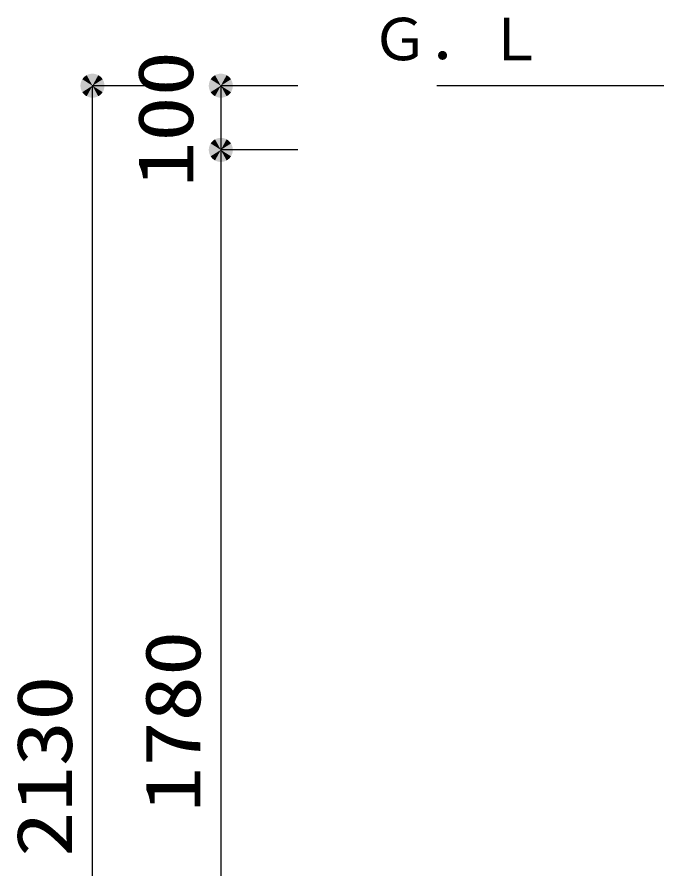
# Model space of a CAD drawing. Units: millimetres, scale not verified. Extents: x -22990 to 8910, y -6308 to 6308.
# Drawn here: x -608 to 389, y 170 to 1497 of the extents above; entities that cross this region are included whole.
import ezdxf
from ezdxf.enums import TextEntityAlignment as Align

# ---------------------------------------------------------------- set-up
doc = ezdxf.new("R2010")
doc.units = ezdxf.units.MM
doc.header["$LTSCALE"] = 30
for name, color, linetype, lineweight in [('0-3_機器', 3, 'Continuous', 25), ('0-5_躯体', 4, 'Continuous', 25), ('0-F_00クル-フ-6寸法', 132, 'Continuous', 25)]:
    doc.layers.add(name, color=color, linetype=linetype, lineweight=lineweight)
doc.styles.add('ＭＳ ゴシック', font='')
doc.styles.get('ＭＳ ゴシック').set_extended_font_data('MS Gothic')

msp = doc.modelspace()

# ---------------------------------------------------------------- linework, layer by layer
at = {"layer": '0-3_機器', "color": 2}
msp.add_line((476.9, 1390.39), (46.3, 1390.39), dxfattribs=at)
at = {"layer": '0-F_00クル-フ-6寸法', "color": 4}
for p, q in [((-370.32, 1390.39), (-490.32, 1390.39)), ((-490.32, -739.61), (-490.32, 1390.39)), ((-170.32, 1390.39), (-290.32, 1390.39)), ((-290.32, 1390.39), (-290.32, 1290.39)), ((-170.32, 1290.39), (-290.32, 1290.39)), ((-170.32, 1290.39), (-290.32, 1290.39)), ((-290.32, 1290.39), (-290.32, -489.61))]:
    msp.add_line(p, q, dxfattribs=at)
at = {"layer": '0-F_00クル-フ-6寸法'}
for points in [[(-490.32, 1390.39), (-499.35, 1406.82), (-497.22, 1407.83)], [(-490.32, 1390.39), (-497.22, 1407.83), (-494.98, 1408.55)], [(-490.32, 1390.39), (-494.98, 1408.55), (-492.67, 1408.99)], [(-490.32, 1390.39), (-492.67, 1408.99), (-490.32, 1409.14)], [(-490.32, 1390.39), (-490.32, 1409.14), (-487.97, 1408.99)], [(-490.32, 1390.39), (-487.97, 1408.99), (-485.65, 1408.55)], [(-490.32, 1390.39), (-485.65, 1408.55), (-483.42, 1407.83)], [(-490.32, 1390.39), (-483.42, 1407.83), (-481.28, 1406.82)], [(-290.32, 1390.39), (-299.35, 1406.82), (-297.22, 1407.83)], [(-290.32, 1390.39), (-297.22, 1407.83), (-294.98, 1408.55)], [(-290.32, 1390.39), (-294.98, 1408.55), (-292.67, 1408.99)], [(-290.32, 1390.39), (-292.67, 1408.99), (-290.32, 1409.14)], [(-290.32, 1390.39), (-290.32, 1409.14), (-287.97, 1408.99)], [(-290.32, 1390.39), (-287.97, 1408.99), (-285.65, 1408.55)], [(-290.32, 1390.39), (-285.65, 1408.55), (-283.42, 1407.83)], [(-290.32, 1390.39), (-283.42, 1407.83), (-281.28, 1406.82)], [(-490.32, 1390.39), (-508.74, 1393.91), (-508.15, 1396.19)], [(-490.32, 1390.39), (-508.15, 1396.19), (-507.28, 1398.38)], [(-490.32, 1390.39), (-507.28, 1398.38), (-506.15, 1400.44)], [(-490.32, 1390.39), (-506.15, 1400.44), (-504.76, 1402.34)], [(-490.32, 1390.39), (-504.76, 1402.34), (-503.15, 1404.06)], [(-490.32, 1390.39), (-503.15, 1404.06), (-501.34, 1405.56)], [(-490.32, 1390.39), (-501.34, 1405.56), (-499.35, 1406.82)], [(-490.32, 1390.39), (-481.28, 1406.82), (-479.3, 1405.56)], [(-490.32, 1390.39), (-479.3, 1405.56), (-477.48, 1404.06)], [(-490.32, 1390.39), (-477.48, 1404.06), (-475.87, 1402.34)], [(-490.32, 1390.39), (-475.87, 1402.34), (-474.49, 1400.44)], [(-490.32, 1390.39), (-474.49, 1400.44), (-473.35, 1398.38)], [(-490.32, 1390.39), (-473.35, 1398.38), (-472.49, 1396.19)], [(-490.32, 1390.39), (-472.49, 1396.19), (-471.9, 1393.91)], [(-290.32, 1390.39), (-308.74, 1393.91), (-308.15, 1396.19)], [(-290.32, 1390.39), (-308.15, 1396.19), (-307.28, 1398.38)], [(-290.32, 1390.39), (-307.28, 1398.38), (-306.15, 1400.44)], [(-290.32, 1390.39), (-306.15, 1400.44), (-304.76, 1402.34)], [(-290.32, 1390.39), (-304.76, 1402.34), (-303.15, 1404.06)], [(-290.32, 1390.39), (-303.15, 1404.06), (-301.34, 1405.56)], [(-290.32, 1390.39), (-301.34, 1405.56), (-299.35, 1406.82)], [(-290.32, 1390.39), (-281.28, 1406.82), (-279.3, 1405.56)], [(-290.32, 1390.39), (-279.3, 1405.56), (-277.48, 1404.06)], [(-290.32, 1390.39), (-277.48, 1404.06), (-275.87, 1402.34)], [(-290.32, 1390.39), (-275.87, 1402.34), (-274.49, 1400.44)], [(-290.32, 1390.39), (-274.49, 1400.44), (-273.35, 1398.38)], [(-290.32, 1390.39), (-273.35, 1398.38), (-272.49, 1396.19)], [(-290.32, 1390.39), (-272.49, 1396.19), (-271.9, 1393.91)], [(-490.32, 1390.39), (-509.03, 1391.57), (-508.74, 1393.91)], [(-490.32, 1390.39), (-509.03, 1389.22), (-509.03, 1391.57)], [(-490.32, 1390.39), (-508.74, 1386.88), (-509.03, 1389.22)], [(-490.32, 1390.39), (-508.15, 1384.6), (-508.74, 1386.88)], [(-490.32, 1390.39), (-507.28, 1382.41), (-508.15, 1384.6)], [(-490.32, 1390.39), (-506.15, 1380.35), (-507.28, 1382.41)], [(-490.32, 1390.39), (-504.76, 1378.44), (-506.15, 1380.35)], [(-490.32, 1390.39), (-503.15, 1376.72), (-504.76, 1378.44)], [(-490.32, 1390.39), (-501.34, 1375.22), (-503.15, 1376.72)], [(-490.32, 1390.39), (-499.35, 1373.96), (-501.34, 1375.22)], [(-490.32, 1390.39), (-497.22, 1372.96), (-499.35, 1373.96)], [(-490.32, 1390.39), (-494.98, 1372.23), (-497.22, 1372.96)], [(-490.32, 1390.39), (-492.67, 1371.79), (-494.98, 1372.23)], [(-490.32, 1390.39), (-490.32, 1371.64), (-492.67, 1371.79)], [(-490.32, 1390.39), (-471.9, 1393.91), (-471.6, 1391.57)], [(-490.32, 1390.39), (-471.6, 1391.57), (-471.6, 1389.22)], [(-490.32, 1390.39), (-487.97, 1371.79), (-490.32, 1371.64)], [(-490.32, 1390.39), (-485.65, 1372.23), (-487.97, 1371.79)], [(-490.32, 1390.39), (-483.42, 1372.96), (-485.65, 1372.23)], [(-490.32, 1390.39), (-481.28, 1373.96), (-483.42, 1372.96)], [(-490.32, 1390.39), (-479.3, 1375.22), (-481.28, 1373.96)], [(-490.32, 1390.39), (-477.48, 1376.72), (-479.3, 1375.22)], [(-490.32, 1390.39), (-475.87, 1378.44), (-477.48, 1376.72)], [(-490.32, 1390.39), (-474.49, 1380.35), (-475.87, 1378.44)], [(-490.32, 1390.39), (-473.35, 1382.41), (-474.49, 1380.35)], [(-490.32, 1390.39), (-472.49, 1384.6), (-473.35, 1382.41)], [(-490.32, 1390.39), (-471.9, 1386.88), (-472.49, 1384.6)], [(-490.32, 1390.39), (-471.6, 1389.22), (-471.9, 1386.88)], [(-290.32, 1390.39), (-309.03, 1391.57), (-308.74, 1393.91)], [(-290.32, 1390.39), (-309.03, 1389.22), (-309.03, 1391.57)], [(-290.32, 1390.39), (-308.74, 1386.88), (-309.03, 1389.22)], [(-290.32, 1390.39), (-308.15, 1384.6), (-308.74, 1386.88)], [(-290.32, 1390.39), (-307.28, 1382.41), (-308.15, 1384.6)], [(-290.32, 1390.39), (-306.15, 1380.35), (-307.28, 1382.41)], [(-290.32, 1390.39), (-304.76, 1378.44), (-306.15, 1380.35)], [(-290.32, 1390.39), (-303.15, 1376.72), (-304.76, 1378.44)], [(-290.32, 1390.39), (-301.34, 1375.22), (-303.15, 1376.72)], [(-290.32, 1390.39), (-299.35, 1373.96), (-301.34, 1375.22)], [(-290.32, 1390.39), (-297.22, 1372.96), (-299.35, 1373.96)], [(-290.32, 1390.39), (-294.98, 1372.23), (-297.22, 1372.96)], [(-290.32, 1390.39), (-292.67, 1371.79), (-294.98, 1372.23)], [(-290.32, 1390.39), (-290.32, 1371.64), (-292.67, 1371.79)], [(-290.32, 1390.39), (-271.9, 1393.91), (-271.6, 1391.57)], [(-290.32, 1390.39), (-271.6, 1391.57), (-271.6, 1389.22)], [(-290.32, 1390.39), (-287.97, 1371.79), (-290.32, 1371.64)], [(-290.32, 1390.39), (-285.65, 1372.23), (-287.97, 1371.79)], [(-290.32, 1390.39), (-283.42, 1372.96), (-285.65, 1372.23)], [(-290.32, 1390.39), (-281.28, 1373.96), (-283.42, 1372.96)], [(-290.32, 1390.39), (-279.3, 1375.22), (-281.28, 1373.96)], [(-290.32, 1390.39), (-277.48, 1376.72), (-279.3, 1375.22)], [(-290.32, 1390.39), (-275.87, 1378.44), (-277.48, 1376.72)], [(-290.32, 1390.39), (-274.49, 1380.35), (-275.87, 1378.44)], [(-290.32, 1390.39), (-273.35, 1382.41), (-274.49, 1380.35)], [(-290.32, 1390.39), (-272.49, 1384.6), (-273.35, 1382.41)], [(-290.32, 1390.39), (-271.9, 1386.88), (-272.49, 1384.6)], [(-290.32, 1390.39), (-271.6, 1389.22), (-271.9, 1386.88)], [(-290.32, 1290.39), (-306.15, 1300.44), (-304.76, 1302.34)], [(-290.32, 1290.39), (-306.15, 1300.44), (-304.76, 1302.34)], [(-290.32, 1290.39), (-304.76, 1302.34), (-303.15, 1304.06)], [(-290.32, 1290.39), (-304.76, 1302.34), (-303.15, 1304.06)], [(-290.32, 1290.39), (-303.15, 1304.06), (-301.34, 1305.56)], [(-290.32, 1290.39), (-303.15, 1304.06), (-301.34, 1305.56)], [(-290.32, 1290.39), (-301.34, 1305.56), (-299.35, 1306.82)], [(-290.32, 1290.39), (-301.34, 1305.56), (-299.35, 1306.82)], [(-290.32, 1290.39), (-299.35, 1306.82), (-297.22, 1307.83)], [(-290.32, 1290.39), (-299.35, 1306.82), (-297.22, 1307.83)], [(-290.32, 1290.39), (-297.22, 1307.83), (-294.98, 1308.55)], [(-290.32, 1290.39), (-297.22, 1307.83), (-294.98, 1308.55)], [(-290.32, 1290.39), (-294.98, 1308.55), (-292.67, 1308.99)], [(-290.32, 1290.39), (-294.98, 1308.55), (-292.67, 1308.99)], [(-290.32, 1290.39), (-292.67, 1308.99), (-290.32, 1309.14)], [(-290.32, 1290.39), (-292.67, 1308.99), (-290.32, 1309.14)], [(-290.32, 1290.39), (-290.32, 1309.14), (-287.97, 1308.99)], [(-290.32, 1290.39), (-290.32, 1309.14), (-287.97, 1308.99)], [(-290.32, 1290.39), (-287.97, 1308.99), (-285.65, 1308.55)], [(-290.32, 1290.39), (-287.97, 1308.99), (-285.65, 1308.55)], [(-290.32, 1290.39), (-285.65, 1308.55), (-283.42, 1307.83)], [(-290.32, 1290.39), (-285.65, 1308.55), (-283.42, 1307.83)], [(-290.32, 1290.39), (-283.42, 1307.83), (-281.28, 1306.82)], [(-290.32, 1290.39), (-283.42, 1307.83), (-281.28, 1306.82)], [(-290.32, 1290.39), (-281.28, 1306.82), (-279.3, 1305.56)], [(-290.32, 1290.39), (-281.28, 1306.82), (-279.3, 1305.56)], [(-290.32, 1290.39), (-279.3, 1305.56), (-277.48, 1304.06)], [(-290.32, 1290.39), (-279.3, 1305.56), (-277.48, 1304.06)], [(-290.32, 1290.39), (-277.48, 1304.06), (-275.87, 1302.34)], [(-290.32, 1290.39), (-277.48, 1304.06), (-275.87, 1302.34)], [(-290.32, 1290.39), (-275.87, 1302.34), (-274.49, 1300.44)], [(-290.32, 1290.39), (-275.87, 1302.34), (-274.49, 1300.44)], [(-290.32, 1290.39), (-309.03, 1291.57), (-308.74, 1293.91)], [(-290.32, 1290.39), (-309.03, 1291.57), (-308.74, 1293.91)], [(-290.32, 1290.39), (-309.03, 1289.21), (-309.03, 1291.57)], [(-290.32, 1290.39), (-309.03, 1289.21), (-309.03, 1291.57)], [(-290.32, 1290.39), (-308.74, 1286.88), (-309.03, 1289.21)], [(-290.32, 1290.39), (-308.74, 1286.88), (-309.03, 1289.21)], [(-290.32, 1290.39), (-308.74, 1293.91), (-308.15, 1296.19)], [(-290.32, 1290.39), (-308.74, 1293.91), (-308.15, 1296.19)], [(-290.32, 1290.39), (-308.15, 1284.6), (-308.74, 1286.88)], [(-290.32, 1290.39), (-308.15, 1284.6), (-308.74, 1286.88)], [(-290.32, 1290.39), (-308.15, 1296.19), (-307.28, 1298.38)], [(-290.32, 1290.39), (-308.15, 1296.19), (-307.28, 1298.38)], [(-290.32, 1290.39), (-307.28, 1282.41), (-308.15, 1284.6)], [(-290.32, 1290.39), (-307.28, 1282.41), (-308.15, 1284.6)], [(-290.32, 1290.39), (-307.28, 1298.38), (-306.15, 1300.44)], [(-290.32, 1290.39), (-307.28, 1298.38), (-306.15, 1300.44)], [(-290.32, 1290.39), (-306.15, 1280.35), (-307.28, 1282.41)], [(-290.32, 1290.39), (-306.15, 1280.35), (-307.28, 1282.41)], [(-290.32, 1290.39), (-304.76, 1278.44), (-306.15, 1280.35)], [(-290.32, 1290.39), (-304.76, 1278.44), (-306.15, 1280.35)], [(-290.32, 1290.39), (-303.15, 1276.72), (-304.76, 1278.44)], [(-290.32, 1290.39), (-303.15, 1276.72), (-304.76, 1278.44)], [(-290.32, 1290.39), (-301.34, 1275.22), (-303.15, 1276.72)], [(-290.32, 1290.39), (-301.34, 1275.22), (-303.15, 1276.72)], [(-290.32, 1290.39), (-299.35, 1273.96), (-301.34, 1275.22)], [(-290.32, 1290.39), (-299.35, 1273.96), (-301.34, 1275.22)], [(-290.32, 1290.39), (-297.22, 1272.96), (-299.35, 1273.96)], [(-290.32, 1290.39), (-297.22, 1272.96), (-299.35, 1273.96)], [(-290.32, 1290.39), (-294.98, 1272.23), (-297.22, 1272.96)], [(-290.32, 1290.39), (-294.98, 1272.23), (-297.22, 1272.96)], [(-290.32, 1290.39), (-292.67, 1271.79), (-294.98, 1272.23)], [(-290.32, 1290.39), (-292.67, 1271.79), (-294.98, 1272.23)], [(-290.32, 1290.39), (-290.32, 1271.64), (-292.67, 1271.79)], [(-290.32, 1290.39), (-290.32, 1271.64), (-292.67, 1271.79)], [(-290.32, 1290.39), (-274.49, 1300.44), (-273.35, 1298.38)], [(-290.32, 1290.39), (-274.49, 1300.44), (-273.35, 1298.38)], [(-290.32, 1290.39), (-273.35, 1298.38), (-272.49, 1296.19)], [(-290.32, 1290.39), (-273.35, 1298.38), (-272.49, 1296.19)], [(-290.32, 1290.39), (-272.49, 1296.19), (-271.9, 1293.91)], [(-290.32, 1290.39), (-272.49, 1296.19), (-271.9, 1293.91)], [(-290.32, 1290.39), (-271.9, 1293.91), (-271.6, 1291.57)], [(-290.32, 1290.39), (-271.9, 1293.91), (-271.6, 1291.57)], [(-290.32, 1290.39), (-271.6, 1291.57), (-271.6, 1289.21)], [(-290.32, 1290.39), (-271.6, 1291.57), (-271.6, 1289.21)], [(-290.32, 1290.39), (-287.97, 1271.79), (-290.32, 1271.64)], [(-290.32, 1290.39), (-285.65, 1272.23), (-287.97, 1271.79)], [(-290.32, 1290.39), (-283.42, 1272.96), (-285.65, 1272.23)], [(-290.32, 1290.39), (-281.28, 1273.96), (-283.42, 1272.96)], [(-290.32, 1290.39), (-279.3, 1275.22), (-281.28, 1273.96)], [(-290.32, 1290.39), (-277.48, 1276.72), (-279.3, 1275.22)], [(-290.32, 1290.39), (-275.87, 1278.44), (-277.48, 1276.72)], [(-290.32, 1290.39), (-274.49, 1280.35), (-275.87, 1278.44)], [(-290.32, 1290.39), (-273.35, 1282.41), (-274.49, 1280.35)], [(-290.32, 1290.39), (-272.49, 1284.6), (-273.35, 1282.41)], [(-290.32, 1290.39), (-271.9, 1286.88), (-272.49, 1284.6)], [(-290.32, 1290.39), (-271.6, 1289.21), (-271.9, 1286.88)], [(-290.32, 1290.39), (-287.97, 1271.79), (-290.32, 1271.64)], [(-290.32, 1290.39), (-285.65, 1272.23), (-287.97, 1271.79)], [(-290.32, 1290.39), (-283.42, 1272.96), (-285.65, 1272.23)], [(-290.32, 1290.39), (-281.28, 1273.96), (-283.42, 1272.96)], [(-290.32, 1290.39), (-279.3, 1275.22), (-281.28, 1273.96)], [(-290.32, 1290.39), (-277.48, 1276.72), (-279.3, 1275.22)], [(-290.32, 1290.39), (-275.87, 1278.44), (-277.48, 1276.72)], [(-290.32, 1290.39), (-274.49, 1280.35), (-275.87, 1278.44)], [(-290.32, 1290.39), (-273.35, 1282.41), (-274.49, 1280.35)], [(-290.32, 1290.39), (-272.49, 1284.6), (-273.35, 1282.41)], [(-290.32, 1290.39), (-271.9, 1286.88), (-272.49, 1284.6)], [(-290.32, 1290.39), (-271.6, 1289.21), (-271.9, 1286.88)]]:
    msp.add_solid(points, dxfattribs=at)

# ---------------------------------------------------------------- texts
at = {"layer": '0-5_躯体', "style": 'ＭＳ ゴシック'}
msp.add_text('Ｇ．Ｌ', height=65.98, dxfattribs=at).set_placement((-56.33, 1410.41), align=Align.BOTTOM_LEFT)
at = {"layer": '0-F_00クル-フ-6寸法', "color": 3, "style": 'ＭＳ ゴシック', "width": 1.2}
for s, p in [('100', (-307.41, 1232.39)), ('1780', (-296.16, 258.11)), ('2130', (-496.16, 188.25))]:
    msp.add_text(s, height=86.66, rotation=90, dxfattribs=at).set_placement(p, align=Align.BOTTOM_LEFT)

doc.saveas('drawing.dxf')
